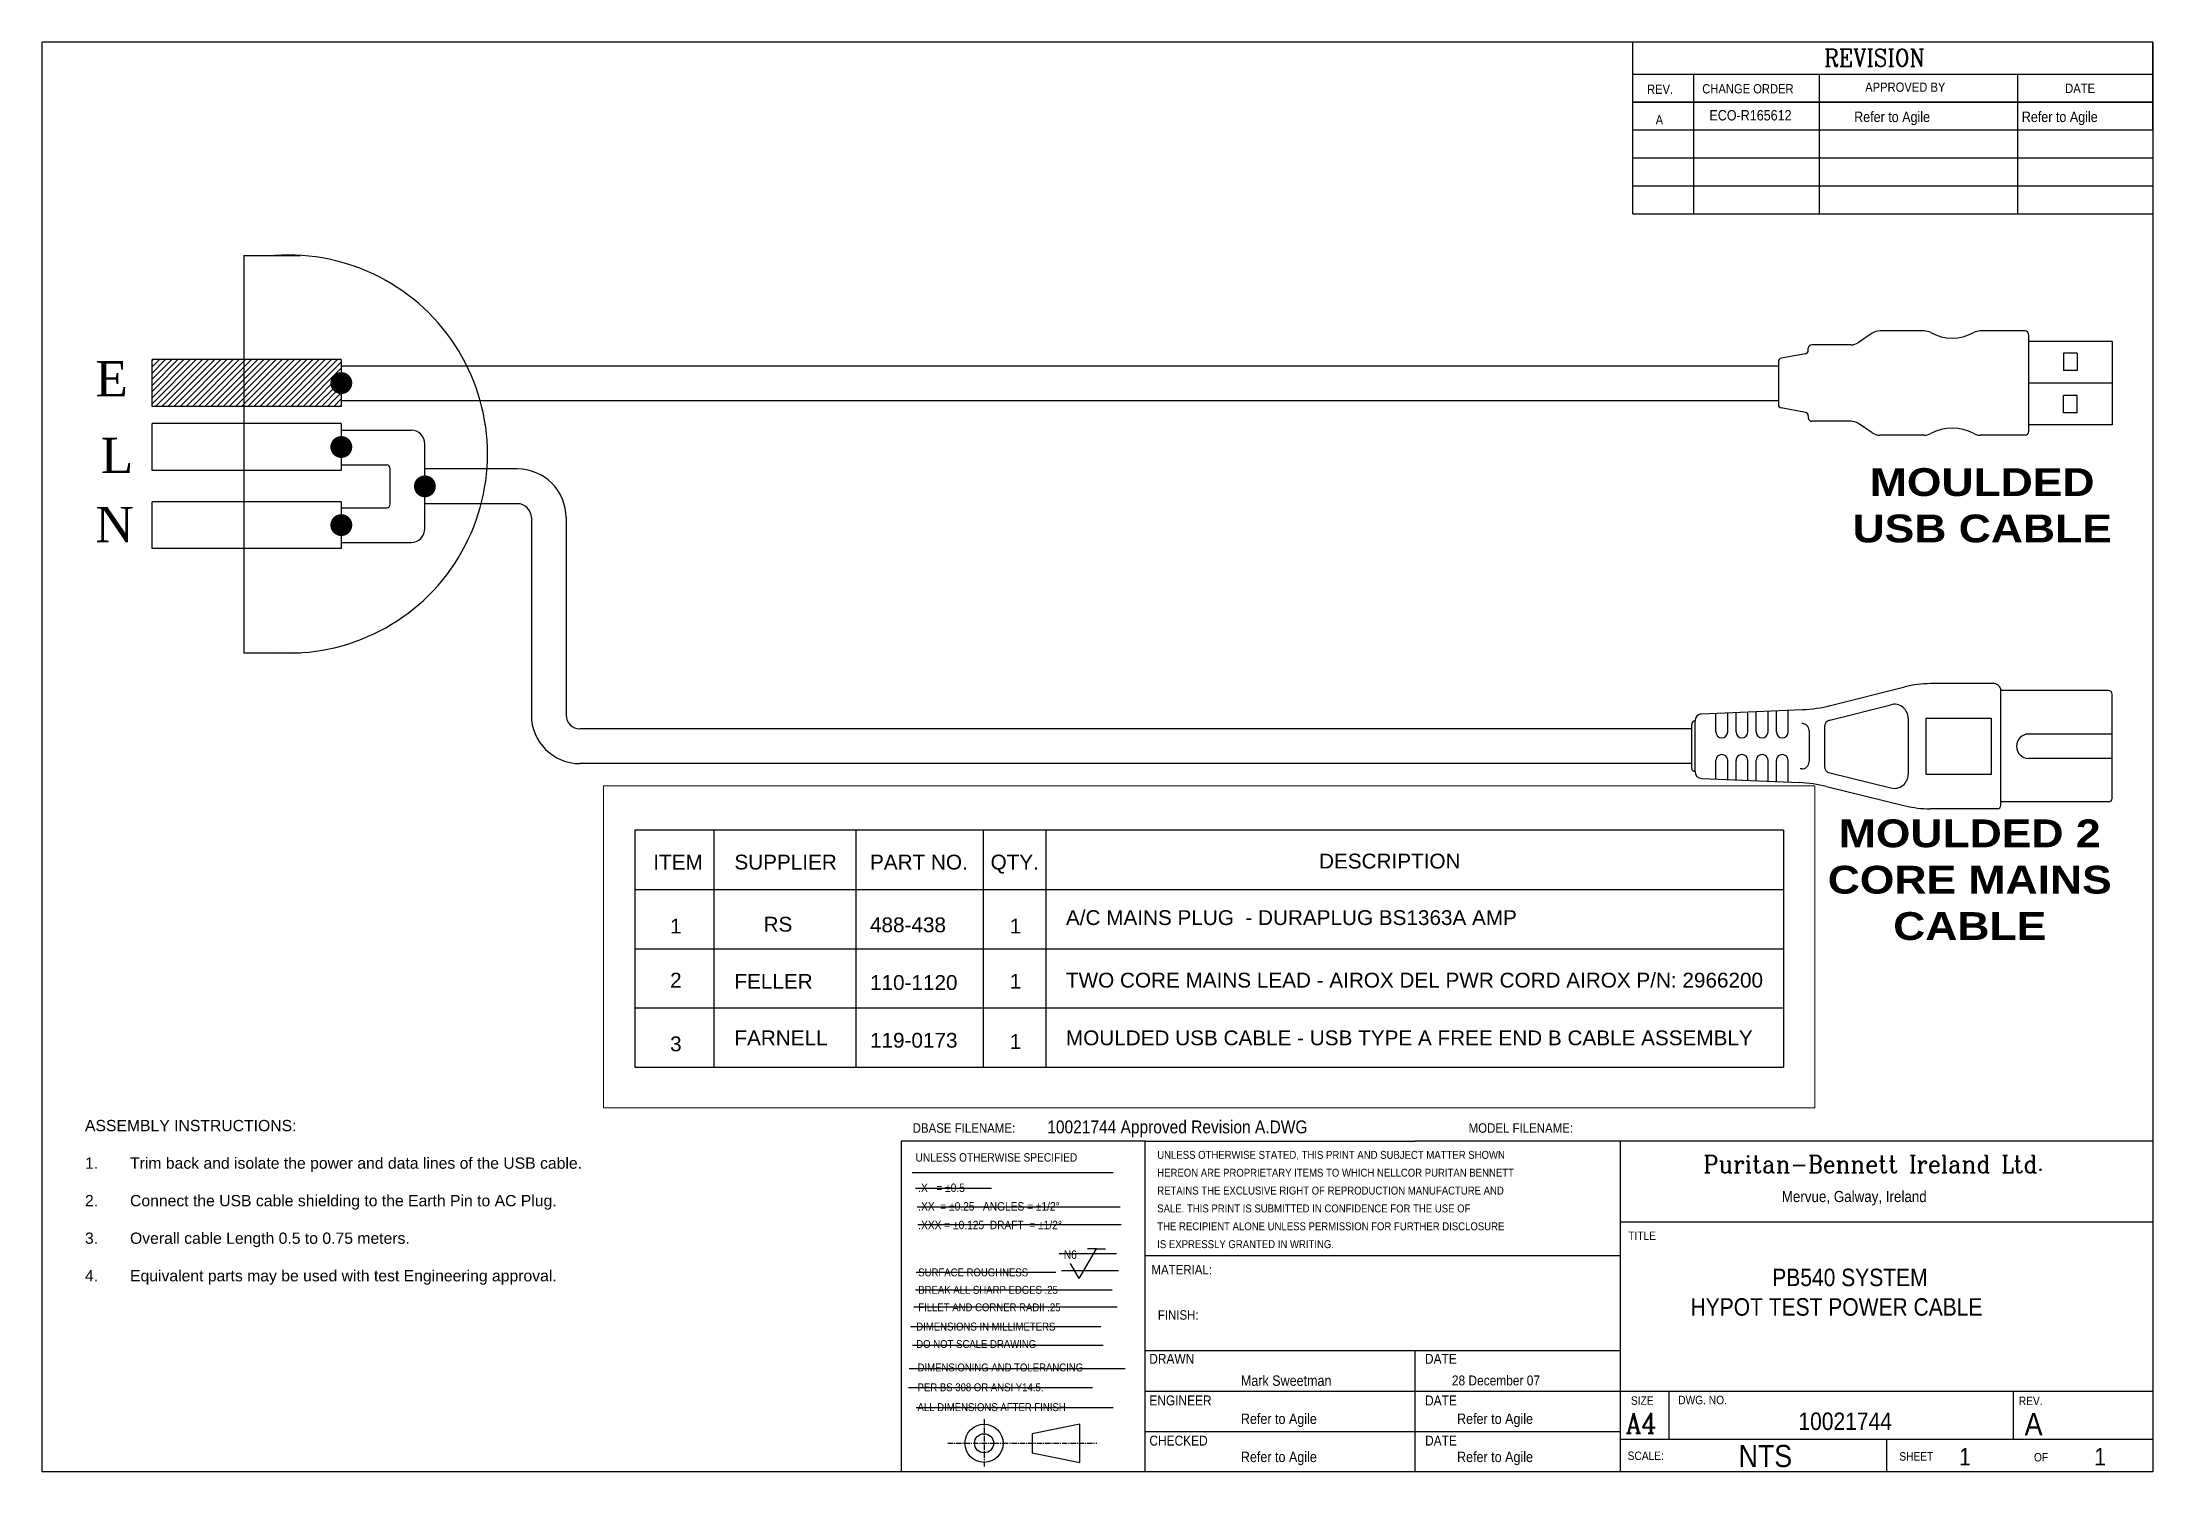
# Paper-space layout 'page 1' of a CAD drawing. Extents: x 3 to 284, y 2 to 192.
# The model-space entities are those that its viewports show. They can reach past a viewport. Long polylines and large blocks are cut down to what shows.
import ezdxf
from ezdxf.enums import TextEntityAlignment as Align

# ---------------------------------------------------------------- set-up
doc = ezdxf.new("R2010")
doc.units = 0
doc.header["$LTSCALE"] = 1.87
doc.header["$MEASUREMENT"] = 0
doc.linetypes.add('CENTER', pattern=[0.6, 0.375, -0.075, 0.075, -0.075])
doc.layers.get('0').update_dxf_attribs({"linetype": 'CONTINUOUS'})
doc.layers.get('Defpoints').update_dxf_attribs({"linetype": 'CONTINUOUS'})
for name, color, linetype in [('1', 7, 'CONTINUOUS'), ('DIM', 7, 'CONTINUOUS'), ('VIEWPORTS', 1, 'CONTINUOUS')]:
    doc.layers.add(name, color=color, linetype=linetype)
doc.layers.get('VIEWPORTS').off()
doc.styles.add('COMPLEX', font='complex')

# ---------------------------------------------------------------- blocks, each defined once
blk = doc.blocks.new('B3')
at = {"layer": 'DIM', "const_width": 0.031}
blk.add_lwpolyline([(-0.01555379570035331, 0.0004659632008561232, 1), (0.01544620429964549, 0.0004659632008561232, 1)], format="xyb", close=True, dxfattribs=at)

msp = doc.modelspace()

# ---------------------------------------------------------------- hatches: boundary and pattern name
h = msp.add_hatch()
h.set_pattern_fill('ANSI31', color=256, scale=5, style=0)
h.set_pattern_definition([(45, (-1.4210854715202e-12, -0.5218108752688195), (-0.4419417382415922, 0.4419417382415922), [])])
h.paths.add_polyline_path([(-187.9947589956757, 62.44002075437344), (-205.9059146049015, 62.44002075437344), (-205.9059146049015, 55.70256624245526), (-187.9947589956756, 55.70256624245526)])
edge = h.paths.add_edge_path()
edge.add_line((-178.6795734112657, 61.04948262314553), (-178.6795734112624, 62.44002075437343))
edge.add_line((-178.6795734112624, 62.44002075437343), (-187.9947589956757, 62.44002075437342))
edge.add_line((-187.9947589956757, 62.44002075437342), (-187.9947589956757, 55.70256624245527))
edge.add_line((-187.9947589956757, 55.70256624245527), (-178.6795734112708, 55.70256624245526))
edge.add_line((-178.6795734112708, 55.70256624245526), (-178.6795734112675, 58.28429873682418))
edge.add_ellipse((-178.6795734112657, 59.07129495017799), major_axis=(0.5564903592306671, 0.5564903592306671), ratio=0.9999999999999889, start_angle=134.9999999999997, end_angle=225.0000000000003, ccw=False)
edge.add_ellipse((-178.6795734112657, 59.07129495017799), major_axis=(0.5564903592306684, 0.5564903592306684), ratio=0.9999999999999936, start_angle=45.00000000008089, end_angle=134.9999999999998, ccw=False)
edge.add_line((-178.6795734112668, 59.85829116353188), (-178.6795734112657, 61.04948262314553))

# ---------------------------------------------------------------- linework, layer by layer
for p, q in [((-155.461528790797, 194.2571981285859), (-155.461528790797, 162.2571981285859)), ((-0.4230352717543866, 194.2571981285859), (-155.461528790797, 194.2571981285859)), ((-144.7933706895363, 194.2571981285859), (-144.7933706895363, 162.2571981285859)), ((-125.6371549083909, 194.2571981285859), (-125.6371549083908, 162.2571981285859)), ((-108.4290293517887, 194.2571981285859), (-108.4290293517886, 162.2571981285859)), ((-99.98730742553286, 194.2571981285859), (-99.98730742553278, 162.2571981285859)), ((-0.4230352717543866, 194.2571981285859), (-0.4230352717544008, 162.2571981285859)), ((-155.461528790797, 186.2571981285859), (-0.4230352717543866, 186.2571981285859)), ((-155.461528790797, 178.2571981285859), (-0.4230352717543937, 178.2571981285859)), ((-0.4230352717544008, 170.2571981285859), (-155.461528790797, 170.2571981285859)), ((-155.461528790797, 162.2571981285859), (-0.4230352717544008, 162.2571981285859)), ((-192.7254584694483, 77.43343804409048), (-192.7254584694483, 20.28010084293463)), ((-192.7254584694483, 77.43343804409048), (-184.5595369597536, 77.43343804409048)), ((41.57850511173842, 66.23539408709004), (39.58620334571135, 64.90719290973867)), ((49.04223340879282, 66.57129349841435), (42.68790550418888, 66.57129349841435)), ((63.58235422872488, 66.57129349841435), (57.12247504865693, 66.57129349841435)), ((64.08235422872488, 66.07129349841435), (64.08235422872488, 52.07129349841436)), ((31.97380818681639, 63.29528493247789), (28.49090027063336, 62.64730206435083)), ((32.38235422872489, 63.78684995721969), (32.3823542287249, 64.07129349841438)), ((38.47680295326089, 64.57129349841435), (32.8823542287249, 64.57129349841438)), ((76.08235422872488, 65.07129349841435), (64.08235422872488, 65.07129349841435)), ((69.08235422872488, 63.37129349841437), (69.08235422872488, 60.87129349841437)), ((71.08235422872488, 63.37129349841437), (69.08235422872488, 63.3712934984144)), ((71.08235422872488, 63.37129349841437), (71.08235422872488, 60.87129349841437)), ((76.08235422872488, 65.07129349841438), (76.08235422872488, 53.07129349841438)), ((-205.9059146049015, 55.70256624245526), (-205.9059146049015, 62.44002075437344)), ((-178.6795734112624, 62.44002075437344), (-205.9059146049015, 62.44002075437344)), ((-205.9059146049015, 56.91153946867027), (-205.9059146049015, 61.23104752815843)), ((-178.6795734112624, 62.44002075437344), (-178.6795734112708, 55.70256624245526)), ((-178.6795734112642, 61.75286130695452), (-178.6795734112642, 57.43335034393909)), ((-178.6795734112425, 61.57129349841435), (28.08235422872486, 61.57129349841435)), ((-178.6795734112642, 61.57129349841435), (-178.6795734112689, 56.57129349841435)), ((-178.6795734112425, 61.57129349841435), (-178.6795734112425, 56.57129349841435)), ((28.08235422872486, 62.15573703960904), (28.08235422872486, 55.98684995721968)), ((28.08235422872485, 62.07129349841432), (28.08235422872486, 57.07129349841436)), ((28.08235422872486, 61.07129349841433), (28.08235422872486, 57.07129349841436)), ((28.08235422872486, 60.07129349841432), (28.08235422872486, 59.07129349841439)), ((71.08235422872488, 60.87129349841437), (69.08235422872488, 60.8712934984144)), ((28.08235422872486, 59.57129349841436), (28.08235422872486, 58.57129349841436)), ((76.08235422872488, 59.07129349841438), (64.08235422872488, 59.07129349841436)), ((69.08235422872494, 54.77129349841432), (69.08235422872488, 57.27129349841432)), ((71.08235422872488, 57.27129349841437), (69.08235422872488, 57.2712934984144)), ((71.08235422872494, 54.77129349841437), (71.08235422872488, 57.27129349841437)), ((-178.6795734112708, 55.70256624245526), (-205.9059146049015, 55.70256624245526)), ((-178.6795734112425, 56.57129349841435), (28.08235422872486, 56.57129349841442)), ((31.97380818681639, 54.84730206435082), (28.49090027063336, 55.49528493247789)), ((32.38235422872489, 54.35573703960902), (32.38235422872489, 54.07129349841439)), ((71.08235422872494, 54.77129349841437), (69.08235422872488, 54.77129349841434)), ((-205.9059146048892, 46.50479706033698), (-205.9059146048892, 53.24225157225516)), ((-178.6795734112501, 53.24225157225516), (-205.9059146048892, 53.24225157225516)), ((-205.9059146048892, 47.71376883478835), (-205.9059146048892, 52.03327979780379)), ((-178.6795734112501, 53.24225157225516), (-178.6795734112584, 46.50479706033698)), ((-178.6795734112534, 52.28842683626378), (-168.6521244481996, 52.28842683626378)), ((-178.6795734112534, 52.03327979780379), (-178.6795734112534, 47.71376883478835)), ((38.47680295326091, 53.57129349841435), (32.88235422872489, 53.57129349841439)), ((41.57850511173841, 51.90719290973867), (39.58620334571135, 53.23539408709004)), ((49.04223340879281, 51.57129349841435), (42.68790550418886, 51.57129349841436)), ((63.58235422872488, 51.57129349841436), (57.12247504865694, 51.57129349841436)), ((76.08235422872488, 53.07129349841436), (64.08235422872488, 53.07129349841436)), ((-166.6521244481996, 38.14164374524367), (-166.6521244481996, 50.28842683626378)), ((-178.6795734112584, 46.50479706033698), (-205.9059146048892, 46.50479706033698)), ((-178.6795734112534, 47.28842683626378), (-172.1521244481996, 47.28842683626378)), ((-171.6521244481996, 41.64185373587176), (-171.6521244481996, 46.78842683626378)), ((-153.3409794486141, 46.71509528807604), (-166.6521244481996, 46.71509528807604)), ((-205.9065884313353, 35.27351813265167), (-205.9065884313353, 42.01097264456985)), ((-178.6802472376962, 42.01097264456985), (-205.9065884313353, 42.01097264456985)), ((-178.6802472376962, 42.01097264456985), (-178.6802472377045, 35.27351813265167)), ((-178.6800972488915, 41.14224538411143), (-172.1521544459609, 41.14185373677162)), ((-153.3409794486141, 41.71509528807603), (-166.6521244481996, 41.71509528807604)), ((-151.3409794486141, 39.71509528807603), (-151.3409794486141, 11.33021874518165)), ((-146.3409794486141, 39.71509528807603), (-146.3409794486141, 11.33021874518164)), ((-178.6802472377045, 35.27351813265167), (-205.9065884313353, 35.27351813265167)), ((-178.6803972265038, 36.14224539311009), (-168.6522444392445, 36.14164374884313)), ((-192.7254584694483, 20.28010084293463), (-184.5595369597536, 20.28010084293463)), ((35.56284014420461, 12.67914450460047), (46.27985852272082, 15.37654316723165)), ((59.0823542287249, 15.83021874518162), (49.94106676706735, 15.83021874518163)), ((60.08235422872487, -1.669781254818377), (60.0823542287249, 14.83021874518162)), ((75.58235422872488, 14.83021874518163), (60.0823542287249, 14.83021874518163)), ((76.08235422872487, -0.6697812548183748), (76.08235422872488, 14.33021874518163)), ((17.03953639033271, 11.47124083782196), (31.53758591958627, 12.09258581764711)), ((19.08235422872488, 8.880218745181628), (19.0823542287249, 11.55879017375305)), ((20.78235422872489, 8.88021874518162), (20.78235422872491, 11.6316473166102)), ((21.98235422872489, 8.880218745181615), (21.98235422872491, 11.68307588803877)), ((23.6823542287249, 8.880218745181608), (23.68235422872491, 11.75593303089591)), ((24.88235422872489, 8.880218745181603), (24.88235422872491, 11.80736160232448)), ((26.5823542287249, 8.880218745181596), (26.58235422872492, 11.88021874518163)), ((27.7823542287249, 8.88021874518159), (27.78235422872492, 11.9316473166102)), ((29.48235422872491, 8.880218745181583), (29.48235422872493, 12.00450445946734)), ((35.45978791802231, 10.59083031754374), (44.25714371952825, 12.8050633192565)), ((15.60188510060565, 9.330218745181622), (-144.3409794486141, 9.33021874518164)), ((15.60188510060564, 3.688279548358966), (15.60188510060566, 9.972157942004296)), ((16.08235422872487, 3.188279548358962), (16.0823542287249, 10.47215794200429)), ((32.48263198063228, 9.088209854580427), (32.48263198063228, 4.571613403495306)), ((34.70386846764541, 9.621075356073735), (34.70386846764541, 3.948556068330031)), ((46.74530481877446, 10.86555339631649), (46.74530481877446, 2.765075408643659)), ((76.08235422872488, 8.580218745181625), (64.08235422872488, 8.580218745181625)), ((15.60188510060563, 4.330218745181622), (-144.3409794486141, 4.330218745181639)), ((19.08235422872487, 2.101647316610196), (19.08235422872487, 4.780218745181629)), ((20.78235422872487, 2.028790173753053), (20.78235422872488, 4.780218745181623)), ((21.98235422872487, 1.97736160232448), (21.98235422872488, 4.780218745181616)), ((23.68235422872487, 1.904504459467338), (23.68235422872488, 4.78021874518161)), ((24.88235422872487, 1.853075888038766), (24.88235422872489, 4.780218745181604)), ((26.58235422872487, 1.780218745181623), (26.58235422872489, 4.780218745181598)), ((27.78235422872488, 1.728790173753051), (27.78235422872489, 4.780218745181592)), ((29.48235422872487, 1.655933030895909), (29.48235422872489, 4.780218745181585)), ((35.46612441622835, 2.977228231801189), (44.26981671594034, 0.8224197355859726)), ((76.08235422872488, 5.080218745181625), (64.08235422872488, 5.080218745181625)), ((17.03953639033269, 2.189196652541289), (31.10563493682634, 1.586363857691563)), ((35.0041591973238, 1.031262671915027), (46.32520802378043, -1.73969880275102)), ((59.58235422872487, -2.169781254818376), (49.89136879503633, -2.169781254818377)), ((75.58235422872487, -1.169781254818375), (60.08235422872487, -1.169781254818375))]:
    msp.add_line(p, q)
msp.add_lwpolyline([(49.33596629217459, 10.8655533963165), (58.70178631379827, 10.8655533963165), (58.70178631379827, 2.765075408643658), (49.33596629217459, 2.765075408643657)], close=True)
for centre, radius, start, end in [((-186.277147977714, 48.85676944351255), 28.62824088057586, 265.9644296899838, 94.03557031001615), ((42.68790550418888, 64.57129349841435), 2, 90, 123.6900675259797), ((49.04223340879283, 64.57129349841435), 2, 61.71101656267322, 90.0000000000002), ((53.08235422872488, 72.078069560258), 6.524920121755843, 241.711016562673, 298.288983437327), ((57.12247504865692, 64.57129349841435), 2, 90, 118.288983437327), ((57.12247504865693, 64.57129349841435), 2, 90, 118.2889834373268), ((63.58235422872488, 66.07129349841435), 0.5, 0, 90), ((31.88235422872489, 63.78684995721969), 0.5, 280.5391837286281, 0), ((32.8823542287249, 64.07129349841438), 0.5, 89.99999999999974, 180), ((38.47680295326089, 66.57129349841435), 2, 269.9999999999997, 303.6900675259798), ((28.58235422872486, 62.15573703960904), 0.5, 100.5391837286283, 180), ((28.58235422872486, 55.98684995721968), 0.5, 180, 259.4608162713717), ((31.88235422872489, 54.35573703960902), 0.5, 0, 79.46081627137175), ((-168.6521244481996, 50.28842683626378), 2, 0, 90), ((32.88235422872489, 54.07129349841439), 0.5, 180, 269.9999999999997), ((38.47680295326089, 51.57129349841435), 2, 56.30993247402029, 89.99999999999959), ((42.68790550418886, 53.57129349841436), 2, 236.3099324740203, 270), ((49.04223340879281, 53.57129349841435), 2, 270, 298.2889834373273), ((53.08235422872488, 46.0645174365707), 6.524920121755843, 61.71101656267304, 118.2889834373271), ((57.12247504865694, 53.57129349841436), 2, 241.7110165626729, 270), ((63.58235422872488, 52.07129349841436), 0.5, 270, 0), ((-172.1521244481996, 46.78842683626378), 0.5, 359.9999999999997, 90), ((-153.3409794486141, 39.71509528807603), 7, 359.9999999999999, 90), ((-172.1521244481996, 41.64185373587176), 0.5, 269.9965625097709, 359.9999999999997), ((-153.3409794486141, 39.71509528807603), 2, 359.9999999999999, 90), ((-168.6521244481996, 38.14164374524367), 2, 269.9965625097707, 0), ((49.94106676706735, 0.8302187451816252), 15, 90, 104.1275035902014), ((59.0823542287249, 14.83021874518162), 1, 359.9999999999999, 90), ((75.58235422872488, 14.33021874518163), 0.5, 0, 90), ((17.0823542287249, 10.47215794200429), 1, 92.45403167452704, 179.9999999999998), ((30.68122915174256, 32.0742437340005), 20, 272.454031674527, 284.1275035902015), ((44.74530481877445, 10.86555339631649), 2, 1.526666247102482e-13, 104.1275035902012), ((-144.3409794486141, 11.33021874518164), 7, 180, 270), ((-144.3409794486141, 11.33021874518164), 2, 180, 270), ((16.10188510060565, 9.972157942004303), 0.5, 89.99999999999919, 180.0000000000008), ((19.93235422872489, 8.880218745181624), 0.8500000000000014, 179.9999999999998, 359.9999999999997), ((22.8323542287249, 8.880218745181612), 0.8500000000000014, 179.9999999999998, 359.9999999999997), ((25.7323542287249, 8.8802187451816), 0.8500000000000014, 179.9999999999998, 359.9999999999997), ((28.63235422872491, 8.880218745181587), 0.8500000000000014, 179.9999999999998, 359.9999999999997), ((31.48263198063227, 9.088209854580422), 1, 3.053332494204954e-13, 91.99679547784285), ((35.70386846764539, 9.621075356073744), 1, 104.1275035902006, 180.0000000000005), ((64.08235422872488, 6.830218745181625), 1.75, 90, 270), ((16.10188510060563, 3.688279548358959), 0.5, 179.9999999999992, 270.0000000000004), ((17.08235422872487, 3.188279548358959), 1, 179.9999999999998, 267.545968325473), ((19.93235422872489, 4.780218745181626), 0.8500000000000014, 359.9999999999997, 179.9999999999998), ((22.8323542287249, 4.780218745181614), 0.8500000000000014, 359.9999999999997, 179.9999999999998), ((25.7323542287249, 4.780218745181601), 0.8500000000000014, 359.9999999999997, 179.9999999999998), ((28.63235422872491, 4.780218745181589), 0.8500000000000014, 359.9999999999997, 179.9999999999998), ((30.24927816898262, -18.39529405866183), 22, 86.92609221257726, 87.54596832547291), ((31.48263198063227, 4.571613403495309), 1, 266.9260922125774, 359.9999999999998), ((35.70386846764542, 3.948556068330033), 1, 180, 256.246569390984), ((30.24927816898262, -18.39529405866183), 20, 76.2465693909848, 87.54596832547291), ((44.74530481877446, 2.765075408643665), 2, 256.2465693909846, 359.9999999999998), ((49.89136879503633, 12.83021874518162), 15, 256.2465693909847, 270), ((59.58235422872487, -1.669781254818376), 0.5, 270, 359.9999999999999), ((75.58235422872487, -0.6697812548183748), 0.5, 270, 0)]:
    msp.add_arc(centre, radius, start, end)

# ---------------------------------------------------------------- block references
at = {"xscale": -50.77394924863992, "yscale": 50.77394924863904, "zscale": 50.77394924864064, "rotation": 180}
for p in [(-178.6768419910829, 59.09495229032635), (-178.6768419910938, 49.89718310820808), (-166.64939302804, 44.23875407998804), (-178.6775158175408, 38.66590418052277)]:
    msp.add_blockref('B3', p, dxfattribs=at)

# ---------------------------------------------------------------- texts
at = {"attachment_point": 1}
for s, insert, char_height, width in [('{\\fArial|b0|i0|c0|p34;ITEM}', (-152.957344070003, 190.9496070326661), 2, 10.94882345751182), ('{\\fArial|b0|i0|c0|p34;SUPPLIER}', (-142.0085206124912, 190.949607032666), 2, 16.3713657041003), ('{\\fArial|b0|i0|c0|p34;PART NO.}', (-123.7074628436767, 190.949607032666), 2, 15.27843349188799), ('{\\fArial|b0|i0|c0|p34;QTY.}', (-107.4369210785231, 190.9496070326661), 2, 8.92811226878166), ('{\\fArial|b0|i0|c0|p34;                 DESCRIPTION}', (-76.30362507304878, 191.0865808705859), 2, 37.13026104586892), ('{\\fArial|b0|i0|c0|p34;1}', (-150.6845727363937, 182.3162801751438), 2, 10.94882345751182), ('{\\fArial|b0|i0|c0|p34;RS}', (-138.0739070111884, 182.5651786385032), 2, 8.42191993912715), ('{\\fArial|b0|i0|c0|p34;488-438}', (-123.7074628436767, 182.4858805628311), 2, 15.27843349188799), ('{\\fArial|b0|i0|c0|p34;1}', (-104.8575317968418, 182.3162801751438), 2, 10.94882345751182), ('{\\fArial|b0|i0|c0|p34; A/C MAINS PLUG  - DURAPLUG BS1363A AMP}', (-98.03921779601407, 183.4595449235157), 2, 66.28319047715874), ('{\\fArial|b0|i0|c0|p34;2}', (-150.6845727363937, 175.0157662992602), 2, 10.94882345751182), ('{\\fArial|b0|i0|c0|p34;FELLER}', (-142.0085206124912, 174.858844615761), 2, 16.3713657041003), ('{\\fArial|b0|i0|c0|p34;110-1120}', (-123.7074628436767, 174.6965673326678), 2, 15.27843349188799), ('{\\fArial|b0|i0|c0|p34;1}', (-104.8575317968418, 174.858844615761), 2, 10.94882345751182), ('{\\fArial|b0|i0|c0|p34; TWO CORE MAINS LEAD - AIROX DEL PWR CORD AIROX P/N: 2966200}', (-98.03921779601407, 175.0211218988542), 2, 106.3978631646466), ('{\\fArial|b0|i0|c0|p34;3}', (-150.6845727363937, 166.4173834296682), 2, 10.94882345751182), ('{\\fArial|b0|i0|c0|p34;FARNELL}', (-142.0085206124912, 167.2318086686908), 2, 16.3713657041003), ('{\\fArial|b0|i0|c0|p34;119-0173}', (-123.7074628436767, 166.9072541025043), 2, 15.27843349188799), ('{\\fArial|b0|i0|c0|p34;1}', (-104.8575317968418, 166.7449764883485), 2, 10.94882345751182), ('{\\fArial|b0|i0|c0|p34; MOULDED USB CABLE - USB TYPE A FREE END B CABLE ASSEMBLY}', (-98.03921779601407, 167.2318086686908), 2, 94.29288676917278), ('{\\fTimes New Roman|b0|i0|c0|p18;E}', (-214.0717324726658, 62.22803170894687), 5.077394924864064, 5.42265777975482), ('{\\fTimes New Roman|b0|i0|c0|p18;L}', (-213.2937715407886, 51.19989385968321), 5.077394924864064, 5.42265777975482), ('{\\fTimes New Roman|b0|i0|c0|p18;N}', (-214.0717324726604, 41.26027775835026), 5.077394924864064, 5.42265777975482)]:
    msp.add_mtext(s, dxfattribs=dict(at, insert=insert, char_height=char_height, width=width))
at = {"color": 7, "char_height": 4, "attachment_point": 5}
for s, insert, width in [('{\\fArial Black|b0|i0|c0|p34;MOULDED USB CABLE}', (57.40057524305487, 41.46290052802198), 37.73258970835144), ('{\\fArial Black|b0|i0|c0|p34;MOULDED 2 CORE MAINS CABLE}', (55.60555136855331, -12.40208284896237), 43.83396377058892)]:
    msp.add_mtext(s, dxfattribs=dict(at, insert=insert, width=width))

psp = doc.layouts.new('page 1')

# ---------------------------------------------------------------- linework, layer by layer
for q in [(214.5796460721467, 192.3391822659661), (283.8326129458221, 169.4910877911457)]:
    psp.add_line((214.5796460721467, 169.4910877911457), q)
at = {"layer": '1', "color": 7}
for p, q in [((2.669563022922148, 1.914104963524608), (2.669563022922147, 192.3391822659661)), ((283.8326129458221, 192.3391822659661), (2.669563022922147, 192.3391822659661)), ((283.8326129458221, 192.3391822659661), (214.5796460721467, 192.3391822659661)), ((283.8326129458221, 192.3391822659661), (283.8326129458221, 1.914104963524608)), ((283.8326129458221, 188.0824882941455), (283.8326129458221, 192.3391822659661)), ((214.5796460721467, 188.0824882941455), (222.6669052909519, 188.0824882941455)), ((222.6669052909519, 188.0824882941455), (222.6669052909519, 184.3642081935457)), ((222.6669052909519, 188.0824882941455), (239.3991657436518, 188.0824882941455)), ((239.3991657436518, 188.0824882941455), (265.7989544579117, 188.0824882941455)), ((239.3991657436518, 188.0824882941455), (239.3991657436518, 184.3642081935457)), ((265.7989544579117, 188.0824882941455), (265.7989544579117, 184.3642081935457)), ((265.7989544579117, 188.0824882941455), (283.8326129458221, 188.0824882941455)), ((283.8326129458221, 180.6459280929456), (283.8326129458221, 188.0824882941455)), ((214.5796460721467, 169.4910877911457), (214.5796460721467, 184.3642081935457)), ((222.6669052909519, 184.3642081935457), (214.5796460721467, 184.3642081935457)), ((214.5796460721467, 184.3642081935457), (222.6669052909519, 184.3642081935457)), ((222.6669052909519, 184.3642081935457), (222.6669052909519, 169.4910877911457)), ((222.6669052909519, 184.3642081935457), (239.3991657436518, 184.3642081935457)), ((239.3991657436518, 184.3642081935457), (222.6669052909519, 184.3642081935457)), ((239.3991657436518, 184.3642081935457), (265.7989544579117, 184.3642081935457)), ((265.7989544579117, 184.3642081935457), (239.3991657436518, 184.3642081935457)), ((239.3991657436518, 184.3642081935457), (239.3991657436518, 169.4910877911457)), ((265.7989544579117, 184.3642081935457), (283.8326129458221, 184.3642081935457)), ((283.8326129458221, 184.3642081935457), (265.7989544579117, 184.3642081935457)), ((265.7989544579117, 184.3642081935457), (265.7989544579117, 169.4910877911457)), ((283.8326129458221, 184.3642081935457), (283.8326129458221, 180.6459280929458)), ((283.8326129458221, 184.3642081935457), (283.8326129458221, 169.4910877911457)), ((214.5796460721467, 180.6459280929458), (283.8326129458221, 180.6459280929458)), ((214.5796460721467, 176.9276479923458), (283.8326129458221, 176.9276479923458)), ((214.5796460721467, 173.2093678917458), (283.8326129458221, 173.2093678917458)), ((117.0870854904352, 45.96057216422456), (117.0870854904352, 1.914104963524608)), ((149.5847838519269, 45.96057216422456), (117.0870854904352, 45.96057216422456)), ((149.5847838519269, 45.96057216422456), (185.5062977693021, 45.96057216422456)), ((149.5847838519269, 30.71729697781002), (149.5847838519269, 45.96057216422456)), ((212.9285437934755, 45.96057216422456), (185.5062977693021, 45.96057216422456)), ((283.8326129458221, 45.96057216422456), (212.9285437934755, 45.96057216422456)), ((212.9285437934755, 35.21753138356627), (212.9285437934755, 45.96057216422456)), ((118.5461055892781, 41.79285832733633), (145.3491032473325, 41.79285832733633)), ((119.0003803135129, 39.69424529211726), (129.1512849881506, 39.69424529211726)), ((119.2205953063189, 37.21682662304801), (146.2896744386866, 37.21682662304801)), ((119.3307028027229, 34.84951545037575), (146.3997819350909, 34.84951545037575)), ((212.9285437934755, 35.21753138356627), (283.8326129458221, 35.21753138356627)), ((212.9285437934755, 30.71729697781002), (212.9285437934755, 35.21753138356627)), ((138.1590846876755, 30.99575307626533), (145.7722631936542, 30.99575307626533)), ((140.8086033883455, 27.65375382629743), (143.0992341231264, 31.62124264031643)), ((143.0992341231264, 31.62124264031643), (141.9381146791751, 31.62124264031643)), ((143.0992341231264, 31.62124264031643), (144.3192465895712, 31.62124264031643)), ((119.110487809916, 28.51833440719608), (137.7204797134193, 28.51833440719608)), ((138.4343534286838, 28.73854939999833), (146.0475319346622, 28.73854939999833)), ((140.8086033883455, 27.65375382629743), (139.6632880209555, 29.63749823330707)), ((149.5847838519269, 18.02866613451234), (149.5847838519269, 30.71729697781002)), ((149.5847838519269, 30.71729697781002), (212.9285437934755, 30.71729697781002)), ((212.9285437934755, 23.40018652484173), (212.9285437934755, 30.71729697781002)), ((119.0003803135129, 26.15102323452379), (145.2235507229941, 26.15102323452379)), ((118.7801653207063, 23.89381955825682), (145.8492444530744, 23.89381955825682)), ((212.9285437934755, 18.02866613451234), (212.9285437934755, 23.40018652484173)), ((118.3397353350934, 21.25123964457952), (143.7169970216882, 21.25123964457952)), ((118.6150040761015, 18.77382097550198), (143.9922657626964, 18.77382097550198)), ((212.9285437934755, 18.02866613451234), (149.5847838519269, 18.02866613451234)), ((149.5847838519269, 1.914104963524608), (149.5847838519269, 18.02866613451234)), ((185.5062977693021, 18.02866613451234), (185.5062977693021, 1.914104963524608)), ((212.9285437934755, 12.65714574418318), (212.9285437934755, 18.02866613451234)), ((118.1745740904887, 15.6908110762119), (146.9354706686291, 15.6908110762119)), ((118.0644665940852, 13.15833865894014), (142.5958195577932, 13.15833865894014)), ((149.5847838519269, 12.65714574418318), (212.9285437934755, 12.65714574418318)), ((212.9285437934755, 12.65714574418318), (219.3743682618705, 12.65714574418318)), ((212.9285437934755, 6.211321275788047), (212.9285437934755, 12.65714574418318)), ((219.3743682618705, 12.65714574418318), (273.0895721651632, 12.65714574418318)), ((219.3743682618705, 12.65714574418318), (219.3743682618705, 6.211321275788047)), ((265.2714677139768, 6.211321275788047), (265.2714677139768, 12.65714574418318)), ((273.0895721651632, 12.65714574418318), (283.8326129458221, 12.65714574418318)), ((119.1102621782463, 10.4554521401025), (145.3334325877273, 10.4554521401025)), ((140.8815595516369, 8.248337928250283), (134.5372441299878, 6.979474843920613)), ((134.5372441299878, 6.979474843920613), (134.5372441299878, 4.441748675261014)), ((140.8815595516369, 3.172885590931342), (140.8815595516369, 8.248337928250283)), ((149.5847838519269, 7.28562535385406), (212.9285437934755, 7.28562535385406)), ((212.9285437934755, 1.914104963524608), (212.9285437934755, 6.211321275788047)), ((219.3743682618705, 6.211321275788047), (212.9285437934755, 6.211321275788047)), ((248.3805783696485, 6.211321275788047), (219.3743682618705, 6.211321275788047)), ((273.0895721651632, 6.211321275788047), (248.3805783696485, 6.211321275788047)), ((248.3805783696485, 6.211321275788047), (248.3805783696485, 1.914104963524608)), ((283.8326129458221, 6.211321275788047), (273.0895721651632, 6.211321275788047)), ((134.5372441299878, 4.441748675261014), (140.8815595516369, 3.172885590931342)), ((283.8326129458221, 1.914104963524608), (2.669563022922148, 1.914104963524608))]:
    psp.add_line(p, q, dxfattribs=at)
at = {"layer": '1', "color": 2, "linetype": 'CENTER'}
psp.add_line((128.1332178643031, 8.915551526842428), (128.1332178643031, 2.467911522895528), dxfattribs=at)
at = {"layer": '1', "color": 7, "linetype": 'CENTER'}
for p, q in [((123.3045014409152, 5.710611759590684), (129.4020809486326, 5.710611759590684)), ((129.4020809486326, 5.710611759590684), (130.6709440329626, 5.710611759590684)), ((130.6709440329626, 5.710611759590684), (143.1778967036575, 5.710611759590684))]:
    psp.add_line(p, q, dxfattribs=at)
at = {"layer": '1', "color": 7}
for radius in [2.537726168659501, 1.26886308432975]:
    psp.add_circle((128.1332178643031, 5.710611759590702), radius, dxfattribs=at)

# ---------------------------------------------------------------- texts
at = {"insert": (8.368012786984195, 48.78308298109812), "char_height": 1.5, "width": 103.024874860272, "attachment_point": 1}
psp.add_mtext('{\\fArial|b0|i0|c0|p34;ASSEMBLY INSTRUCTIONS:\\P\\P1.^ITrim back and isolate the power and data lines of the USB cable.\\P\\P2.^IConnect the USB cable shielding to the Earth Pin to AC Plug.\\P\\P3.^IOverall cable Length 0.5 to 0.75 meters.\\P\\P4.^IEquivalent parts may be used with test Engineering approval.}', dxfattribs=at)
at = {"layer": '1', "color": 7, "style": 'COMPLEX', "width": 0.9}
for s, height, p in [('REVISION', 2.321833075538557, (240.0528681585936, 189.1082505881783)), ('Puritan-Bennett Ireland Ltd.', 2.326248987937875, (223.9955523856096, 41.71683886083287)), ('A4', 2.676299591737441, (213.619185256651, 7.049986740507001))]:
    psp.add_text(s, height=height, dxfattribs=at).set_placement(p)
at = {"layer": '1', "color": 7, "width": 0.9}
for s, height, p in [('REV.', 1.238310973620563, (216.452553633846, 185.4614564514652)), ('CHANGE ORDER', 1.238310973620563, (223.8124104196585, 185.5176055316723)), ('APPROVED BY', 1.238310973620563, (245.5205109423884, 185.7336126630581)), ('DATE', 1.238310973620563, (272.1603156359812, 185.5733425320204)), ('ECO-R165612', 1.386241507623081, (224.7709360215208, 181.9155240946802)), ('Refer to Agile', 1.386241507623081, (244.0516093973835, 181.7054663383263)), ('Refer to Agile', 1.386241507623081, (266.3835907075382, 181.7054663383263)), ('A', 1.238310973620563, (217.6071662711286, 181.385878557739)), ('DBASE FILENAME:', 1.26886308432975, (118.6270254714042, 47.0693289505225)), ('10021744 Approved Revision A.DWG', 1.715502890013822, (136.5630655755397, 46.99501512717701)), ('MODEL FILENAME:', 1.26886308432975, (192.6886541625297, 47.0693289505225)), ('UNLESS OTHERWISE SPECIFIED', 1.126862985994712, (119.0040155720465, 43.22764294001151)), ('UNLESS OTHERWISE STATED, THIS PRINT AND SUBJECT MATTER SHOWN', 1.057385903608125, (151.2104699500556, 43.60081355924411)), ('HEREON ARE PROPRIETARY ITEMS TO WHICH NELLCOR PURITAN BENNETT', 1.057385903608125, (151.2104699500556, 41.22169527612601)), ('.X   = %%p0.5', 1.126862985994712, (119.3700404206785, 39.1858316819031)), ('RETAINS THE EXCLUSIVE RIGHT OF REPRODUCTION MANUFACTURE AND', 1.057385903608125, (151.2104699500556, 38.84257699300765)), ('Mervue, Galway, Ireland', 1.480340265051375, (234.4074656516685, 37.83939180763736)), ('.XX  = %%p0.25   ANGLES = %%p1/2%%d', 1.126862985994712, (119.3700404206785, 36.70673311271526)), ('SALE. THIS PRINT IS SUBMITTED IN CONFIDENCE FOR THE USE OF', 1.057385903608125, (151.2104699500556, 36.46345870988921)), ('.XXX = %%p0.125  DRAFT  = %%p1/2%%d', 1.126862985994712, (119.3700404206785, 34.22763454352628)), ('THE RECIPIENT ALONE UNLESS PERMISSION FOR FURTHER DISCLOSURE', 1.057385903608125, (151.2104699500556, 34.08434042677111)), ('TITLE', 1.126862985994712, (213.9535023574209, 32.7871521948157)), ('N6', 1.126862985994712, (138.7632721319792, 30.27910439417041)), ('IS EXPRESSLY GRANTED IN WRITING.', 1.057385903608125, (151.2104699500556, 31.70522214365273)), ('SURFACE ROUGHNESS', 1.057385903608125, (119.3716674924955, 27.94626034030605)), ('PB540 SYSTEM ', 2.326248987937875, (233.140197751392, 26.64220520162326)), ('BREAK ALL SHARP EDGES .25', 1.057385903608125, (119.3716674924955, 25.62001135236842)), ('FILLET AND CORNER RADII .25', 1.057385903608125, (119.3716674924955, 23.29376236443055)), (' HYPOT TEST POWER CABLE', 2.326248987937875, (221.4713296041708, 22.70968267339487)), ('DIMENSIONS IN MILLIMETERS', 1.057385903608125, (119.1067411712722, 20.7300117416791)), ('DO NOT SCALE DRAWING', 1.057385903608125, (119.1067411712722, 18.4037627537412)), ('DRAWN', 1.31961760770294, (150.1452674046192, 16.3056086553843)), ('DATE', 1.31961760770294, (186.8725093805439, 16.3056086553843)), ('DIMENSIONING AND TOLERANCING', 1.057385903608125, (119.2810230803327, 15.28470504970019)), ('Mark Sweetman', 1.3874905206162, (162.3531281459467, 13.36342624336663)), ('28 December 07', 1.31961760770294, (190.4608049419664, 13.4209374823146)), ('PER BS 308 OR ANSI Y14.5.', 1.057385903608125, (119.2810230803327, 12.6412402906799)), ('ENGINEER', 1.31961760770294, (150.1579268075655, 10.75649303258724)), ('DATE', 1.31961760770294, (186.8851687834904, 10.75649303258724)), ('SIZE', 1.126862985994712, (214.3123027992261, 10.83955935142011)), ('DWG. NO.', 1.126862985994712, (220.618142304615, 10.90927227481817)), ('REV.', 1.126862985994712, (265.9917704891971, 10.79470929619497)), ('ALL DIMENSIONS AFTER FINISH', 1.057385903608125, (119.2810230803327, 9.997775531659558)), ('Refer to Agile', 1.3874905206162, (162.3531281459467, 8.28371584503017)), ('Refer to Agile', 1.3874905206162, (191.1475660925062, 8.28371584503017)), ('10021744', 2.326248987937875, (236.6249736290755, 7.4801843601177)), (' A', 2.955943441254587, (265.7771176361405, 6.780615309676011)), ('CHECKED', 1.31961760770294, (150.163660074869, 5.408272839807045)), ('DATE', 1.31961760770294, (186.8909020507938, 5.408272839807045)), ('Refer to Agile', 1.3874905206162, (162.3531281459467, 3.204004997856407)), ('Refer to Agile', 1.3874905206162, (191.1475660925062, 3.204004997856407)), ('SCALE:', 1.126862985994712, (213.876233681056, 3.484376998055053)), ('NTS', 2.960680530102751, (228.66077810921, 2.53726838183799)), ('SHEET', 1.126862985994712, (250.0666314755918, 3.402232640572393)), ('1', 2.326248987937875, (258.0370653996687, 2.760013686411135)), ('OF', 1.126862985994712, (268.0045200671785, 3.287669661949143)), ('1', 2.326248987937875, (276.0304198287387, 2.760013686411135))]:
    psp.add_text(s, height=height, dxfattribs=at).set_placement(p)
for s, p in [('MATERIAL:', (150.4415367008701, 29.4688159687135)), ('  FINISH:', (150.4415367008701, 23.43602523371774))]:
    psp.add_text(s, height=1.26886308432975, dxfattribs=at).set_placement(p, align=Align.TOP_LEFT)

# ---------------------------------------------------------------- viewports
at = {"layer": 'Defpoints'}
psp.add_viewport(center=(158.1324844341733, 71.82664306887304), size=(161.3832134575181, 42.8927333714816), view_center_point=(-77.92958292082483, 178.501010918637), view_height=43.45333336122086, status=3, dxfattribs=at)
at = {"layer": 'VIEWPORTS'}
psp.add_viewport(center=(142.3988407320974, 119.3769762105735), size=(276.1684064158685, 99.5518673607109), view_center_point=(-70.80540005780563, 29.30897898373864), view_height=107.5156462257632, dxfattribs=at)

doc.saveas('drawing.dxf')
